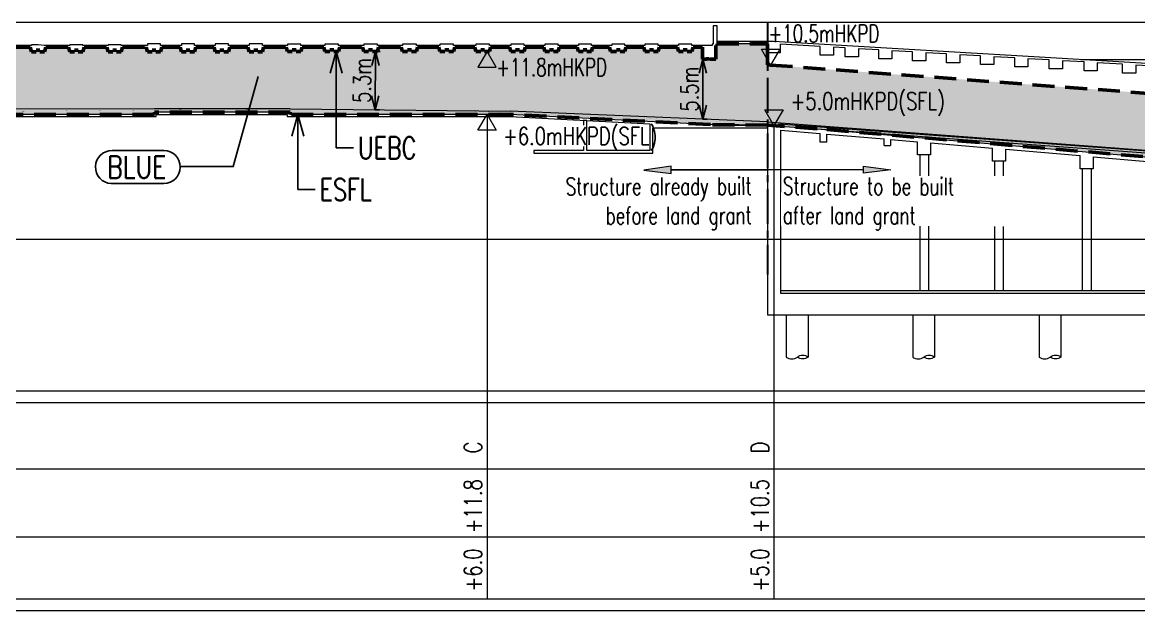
# Model space of a CAD drawing. Header units: millimetres. Extents: x 829698 to 839067, y 817400 to 823544.
# Drawn here: x 832821 to 833331, y 819401 to 819670 of the extents above; entities that cross this region are included whole.
import ezdxf
from ezdxf import colors
from ezdxf.entities.mleader import LeaderData, LeaderLine
from ezdxf.enums import TextEntityAlignment as Align
from ezdxf.math import Vec2, Vec3

# ---------------------------------------------------------------- set-up
doc = ezdxf.new("R2010")
doc.units = ezdxf.units.MM
doc.linetypes.add('CENTER', pattern=[50.8, 31.75, -6.35, 6.35, -6.35])
doc.linetypes.add('DASHED2', pattern=[0.375, 0.25, -0.125])
for name, color, linetype, lineweight in [('01-feature', 8, 'Continuous', 13), ('01-occup', 7, 'DASHED2', 50), ('01-section mark', 7, 'Continuous', 20), ('01-txt', 7, 'Continuous', 20), ('02-txt', 7, 'Continuous', 25)]:
    doc.layers.add(name, color=color, linetype=linetype, lineweight=lineweight)
doc.layers.add('01-hatch', color=7, linetype='Continuous', lineweight=0, true_color=0xa8def7)
doc.layers.add('viewport', color=2, linetype='Continuous', lineweight=20, plot=False)
doc.styles.add('ROMANS', font='romans.shx', dxfattribs={"width": 0.75})
doc.styles.add('romas0.7', font='romans.shx', dxfattribs={"width": 0.7})
doc.styles.get("Standard").update_dxf_attribs({"font": 'arial.ttf'})
doc.dimstyles.new('ISO-25', dxfattribs={"dimtxt": 2.5, "dimasz": 2.5, "dimexe": 1.25, "dimexo": 0.625, "dimtad": 1, "dimtxsty": 'Standard', "dimcen": 2.5, "dimadec": 0, "dimazin": 0, "dimtfac": 1, "dimtmove": 0, "dimatfit": 3, "dimfxl": 1, "dimarcsym": 0})

# ---------------------------------------------------------------- blocks, each defined once
blk = doc.blocks.new('_Open30')
at = {"color": 0, "linetype": 'ByBlock', "lineweight": -2}
for p, q in [((-1, 0.268), (0, 0)), ((0, 0), (-1, -0.268)), ((0, 0), (-1, 0))]:
    blk.add_line(p, q, dxfattribs=at)
blk = doc.blocks.new('*D59')
at = {"layer": '01-txt', "color": 0, "lineweight": -2, "ltscale": 4, "transparency": 16777216}
for p, q in [((832982.5, 819656.51), (832984.34, 819656.49)), ((832982.27, 819650.11), (832982.13, 819636.28)), ((832982.07, 819629.88), (832984.07, 819629.86))]:
    blk.add_line(p, q, dxfattribs=at)
at = {"layer": 'Defpoints', "color": 0, "ltscale": 4, "transparency": 16777216}
for p in [(832982.04, 819656.52, 1), (832981.77, 819629.88), (832982.07, 819629.88)]:
    blk.add_point(p, dxfattribs=at)
at = {"layer": '01-txt', "color": 0, "lineweight": -2, "ltscale": 4, "transparency": 16777216, "xscale": 6.4, "yscale": 6.4, "zscale": 6.4}
for p, rotation in [((832982.34, 819656.51), 89.42972564404175), ((832982.07, 819629.88), 269.4297256440418)]:
    blk.add_blockref('_Open30', p, dxfattribs=dict(at, rotation=rotation))
at = {"layer": '01-txt', "color": 0, "ltscale": 4, "transparency": 16777216, "insert": (832976.2, 819643.26), "char_height": 8, "attachment_point": 5, "rotation": 89.4297, "style": 'ROMANS'}
blk.add_mtext('5.3m', dxfattribs=at)
blk = doc.blocks.new('*D60')
at = {"layer": '01-txt', "color": 0, "lineweight": -2, "ltscale": 4, "transparency": 16777216}
for p, q in [((833132.01, 819653.02), (833133.82, 819653.01)), ((833131.82, 819646.62), (833131.81, 819631.98)), ((833131.81, 819625.58), (833133.81, 819625.58))]:
    blk.add_line(p, q, dxfattribs=at)
at = {"layer": 'Defpoints', "color": 0, "ltscale": 4, "transparency": 16777216}
for p in [(833131.71, 819653.02, 1), (833131.69, 819625.58), (833131.81, 819625.58)]:
    blk.add_point(p, dxfattribs=at)
at = {"layer": '01-txt', "color": 0, "lineweight": -2, "ltscale": 4, "transparency": 16777216, "xscale": 6.4, "yscale": 6.4, "zscale": 6.4}
for p, rotation in [((833131.82, 819653.02), 89.97260041495636), ((833131.81, 819625.58), 269.9726004149563)]:
    blk.add_blockref('_Open30', p, dxfattribs=dict(at, rotation=rotation))
at = {"layer": '01-txt', "color": 0, "ltscale": 4, "transparency": 16777216, "insert": (833125.81, 819639.3), "char_height": 8, "attachment_point": 5, "rotation": 89.9726, "style": 'ROMANS'}
blk.add_mtext('5.5m', dxfattribs=at)

msp = doc.modelspace()

# ---------------------------------------------------------------- hatches: boundary and pattern name
at = {"layer": '01-hatch'}
h = msp.add_hatch(color=256, dxfattribs=at)
h.dxf.hatch_style = 1
h.paths.add_polyline_path([(832520.819, 819659.416), (832520.819, 819656.016), (832547.861, 819656.016), (832547.861, 819659.416), (832552.08, 819659.348), (832553.119, 819657.181), (832556.95, 819657.119), (832556.95, 819657.869), (832560.104, 819657.819), (832560.104, 819657.069), (832563.935, 819657.007), (832564.974, 819659.141), (832582.127, 819658.865), (832583.165, 819656.698), (832586.996, 819656.636), (832586.996, 819657.387), (832590.151, 819657.336), (832590.151, 819656.586), (832593.982, 819656.524), (832595.02, 819658.657), (832610.056, 819658.416), (832610.056, 819658.016), (832610.773, 819658.005), (832610.837, 819657.516), (832610.507, 819657.516), (832610.507, 819656.266), (832627.633, 819656.266), (832627.633, 819658.416), (832637.157, 819658.416), (832637.849, 819656.266), (832640.403, 819656.266), (832640.403, 819657.016), (832642.506, 819657.016), (832642.506, 819656.266), (832645.06, 819656.266), (832645.753, 819658.416), (832658.189, 819658.416), (832658.881, 819656.266), (832661.435, 819656.266), (832661.435, 819657.016), (832663.539, 819657.016), (832663.539, 819656.266), (832666.093, 819656.266), (832666.785, 819658.416), (832674.53, 819658.416), (832675.106, 819656.266), (832677.231, 819656.266), (832677.231, 819657.016), (832678.106, 819657.016), (832678.981, 819657.016), (832678.981, 819656.266), (832681.106, 819656.266), (832681.683, 819658.416), (832691.197, 819658.416), (832691.773, 819656.266), (832693.898, 819656.266), (832693.898, 819657.016), (832695.648, 819657.016), (832695.648, 819656.266), (832697.773, 819656.266), (832698.35, 819658.416), (832707.864, 819658.416), (832708.44, 819656.266), (832710.565, 819656.266), (832710.565, 819657.016), (832712.315, 819657.016), (832712.315, 819656.266), (832714.44, 819656.266), (832715.016, 819658.416), (832724.532, 819658.416), (832725.108, 819656.266), (832727.233, 819656.266), (832727.233, 819657.016), (832728.106, 819657.016), (832728.983, 819657.016), (832728.983, 819656.266), (832731.108, 819656.266), (832731.684, 819658.416), (832741.198, 819658.416), (832741.775, 819656.266), (832743.9, 819656.266), (832743.9, 819657.016), (832745.65, 819657.016), (832745.65, 819656.266), (832747.775, 819656.266), (832748.351, 819658.416), (832757.865, 819658.416), (832758.441, 819656.266), (832760.566, 819656.266), (832760.566, 819657.016), (832762.316, 819657.016), (832762.316, 819656.266), (832764.441, 819656.266), (832765.017, 819658.416), (832774.531, 819658.416), (832775.107, 819656.266), (832777.232, 819656.266), (832777.232, 819657.016), (832778.106, 819657.016), (832778.982, 819657.016), (832778.982, 819656.266), (832781.107, 819656.266), (832781.683, 819658.416), (832791.198, 819658.416), (832791.774, 819656.266), (832793.899, 819656.266), (832793.899, 819657.016), (832795.649, 819657.016), (832795.649, 819656.266), (832797.774, 819656.266), (832798.35, 819658.416), (832807.864, 819658.416), (832808.441, 819656.266), (832810.566, 819656.266), (832810.566, 819657.016), (832812.316, 819657.016), (832812.316, 819656.266), (832814.441, 819656.266), (832815.017, 819658.416), (832824.53, 819658.416), (832825.106, 819656.266), (832827.231, 819656.266), (832827.231, 819657.016), (832828.106, 819657.016), (832828.981, 819657.016), (832828.981, 819656.266), (832831.106, 819656.266), (832831.683, 819658.416), (832842.03, 819658.416), (832842.606, 819656.266), (832844.731, 819656.266), (832844.731, 819657.016), (832846.481, 819657.016), (832846.481, 819656.266), (832848.606, 819656.266), (832849.183, 819658.416), (832859.53, 819658.416), (832860.106, 819656.266), (832862.231, 819656.266), (832862.231, 819657.016), (832863.981, 819657.016), (832863.981, 819656.266), (832866.106, 819656.266), (832866.683, 819658.416), (832877.53, 819658.416), (832878.106, 819656.266), (832880.231, 819656.266), (832880.231, 819657.016), (832880.606, 819657.016), (832881.981, 819657.016), (832881.981, 819656.266), (832884.106, 819656.266), (832884.683, 819658.416), (832893.03, 819658.416), (832893.606, 819656.266), (832895.731, 819656.266), (832895.731, 819657.016), (832897.481, 819657.016), (832897.481, 819656.266), (832899.606, 819656.266), (832900.183, 819658.416), (832908.53, 819658.416), (832909.106, 819656.266), (832911.231, 819656.266), (832911.231, 819657.016), (832912.981, 819657.016), (832912.981, 819656.266), (832915.106, 819656.266), (832915.683, 819658.416), (832924.03, 819658.416), (832924.606, 819656.266), (832926.731, 819656.266), (832926.731, 819657.016), (832928.106, 819657.016), (832928.481, 819657.016), (832928.481, 819656.266), (832930.606, 819656.266), (832931.183, 819658.416), (832941.531, 819658.416), (832942.051, 819656.516), (832944.223, 819656.516), (832944.223, 819657.266), (832946.012, 819657.266), (832946.012, 819656.516), (832948.183, 819656.516), (832948.704, 819658.416), (832958.649, 819658.416), (832959.178, 819656.516), (832961.384, 819656.516), (832961.384, 819657.266), (832963.201, 819657.266), (832963.201, 819656.516), (832965.407, 819656.516), (832965.936, 819658.416), (832976.384, 819658.416), (832976.924, 819656.516), (832979.119, 819656.516), (832979.119, 819657.266), (832980.606, 819657.266), (832980.937, 819657.266), (832980.937, 819656.516), (832983.143, 819656.516), (832983.703, 819658.416), (832994.007, 819658.416), (832994.552, 819656.516), (832996.828, 819656.516), (832996.828, 819657.266), (832998.702, 819657.266), (832998.702, 819656.516), (833000.978, 819656.516), (833001.524, 819658.416), (833011.161, 819658.416), (833011.694, 819656.516), (833013.919, 819656.516), (833013.919, 819657.266), (833015.752, 819657.266), (833015.752, 819656.516), (833017.977, 819656.516), (833018.51, 819658.416), (833027.615, 819658.416), (833028.139, 819656.516), (833030.325, 819656.516), (833030.325, 819657.266), (833032.125, 819657.266), (833032.125, 819656.516), (833034.311, 819656.516), (833034.835, 819658.416), (833043.549, 819658.416), (833044.066, 819656.516), (833046.223, 819656.516), (833046.223, 819657.266), (833047.999, 819657.266), (833047.999, 819656.516), (833050.156, 819656.516), (833050.673, 819658.416), (833059.114, 819658.416), (833059.626, 819656.516), (833061.763, 819656.516), (833061.763, 819657.266), (833063.524, 819657.266), (833063.524, 819656.516), (833065.661, 819656.516), (833066.173, 819658.416), (833074.449, 819658.416), (833074.958, 819656.516), (833077.085, 819656.516), (833077.085, 819657.266), (833078.837, 819657.266), (833078.837, 819656.516), (833080.964, 819656.516), (833081.473, 819658.416), (833089.148, 819658.416), (833089.659, 819656.516), (833090.193, 819656.516), (833092.319, 819656.516), (833092.319, 819657.266), (833094.069, 819657.266), (833094.069, 819656.516), (833096.195, 819656.516), (833096.704, 819658.416), (833104.856, 819658.416), (833105.367, 819656.516), (833107.5, 819656.516), (833107.5, 819657.266), (833109.257, 819657.266), (833109.257, 819656.516), (833111.39, 819656.516), (833111.901, 819658.416), (833120.239, 819658.416), (833120.754, 819656.516), (833122.904, 819656.516), (833122.904, 819657.266), (833124.674, 819657.266), (833124.674, 819656.516), (833126.824, 819656.516), (833127.339, 819658.416), (833131.711, 819658.416), (833131.711, 819653.016), (833133.472, 819653.016), (833133.472, 819653.091), (833133.832, 819653.076), (833134.192, 819653.061), (833134.552, 819653.046), (833134.912, 819653.031), (833135.272, 819653.016), (833137.829, 819653.016), (833137.829, 819659.266), (833138.311, 819659.266), (833138.311, 819660.016), (833161.282, 819660.016), (833161.282, 819650.362), (833162.793, 819650.299), (833438.362, 819629.595), (833476.348, 819626.944), (833537.742, 819622.38), (833595.971, 819620.139), (833636.505, 819617.962), (833759.498, 819617.266), (833831.201, 819617.017), (833904.729, 819618.605), (833967.874, 819620.992), (834012.544, 819623.148), (834123.512, 819627.266), (834215.863, 819627.266), (834215.863, 819599.766), (834123.994, 819599.766), (834123.994, 819596.966), (834067.494, 819596.966), (834067.494, 819595.666), (834013.508, 819595.666), (834013.508, 819593.516), (833968.992, 819593.516), (833968.992, 819591.116), (833905.501, 819591.116), (833905.501, 819589.516), (833831.437, 819589.516), (833831.437, 819588.766), (833759.379, 819588.766), (833759.379, 819589.766), (833635.733, 819589.766), (833635.733, 819590.466), (833594.774, 819590.466), (833594.774, 819592.666), (833536.301, 819592.666), (833536.301, 819594.916), (833474.421, 819594.916), (833474.421, 819599.516), (833437.481, 819599.517), (833184.071, 819621.169), (833161.282, 819622.839), (833135.272, 819623.058), (833043.84, 819627.766), (832943.373, 819627.766), (832943.373, 819628.766), (832881.274, 819628.766), (832881.274, 819627.766), (832500.843, 819627.766), (832155.502, 819627.766), (832155.502, 819641.958), (832158.299, 819643.573), (832152.704, 819643.573), (832155.502, 819645.188), (832155.502, 819658.881), (832163.933, 819658.881), (832164.509, 819656.73), (832166.634, 819656.73), (832166.634, 819657.48), (832168.384, 819657.48), (832168.384, 819656.73), (832170.509, 819656.73), (832171.086, 819658.881), (832180.6, 819658.881), (832181.176, 819656.73), (832183.301, 819656.73), (832183.301, 819657.48), (832185.051, 819657.48), (832185.051, 819656.73), (832187.176, 819656.73), (832187.752, 819658.881), (832197.267, 819658.881), (832197.843, 819656.73), (832199.968, 819656.73), (832199.968, 819657.48), (832201.718, 819657.48), (832201.718, 819656.73), (832203.843, 819656.73), (832204.419, 819658.881), (832213.933, 819658.881), (832214.509, 819656.73), (832216.634, 819656.73), (832216.634, 819657.48), (832218.384, 819657.48), (832218.384, 819656.73), (832220.509, 819656.73), (832221.086, 819658.881), (832230.6, 819658.881), (832231.176, 819656.73), (832233.301, 819656.73), (832233.301, 819657.48), (832235.051, 819657.48), (832235.051, 819656.73), (832237.176, 819656.73), (832237.752, 819658.881), (832247.267, 819658.881), (832247.843, 819656.73), (832249.968, 819656.73), (832249.968, 819657.48), (832250.843, 819657.48), (832251.718, 819657.48), (832251.718, 819656.73), (832253.843, 819656.73), (832254.419, 819658.881), (832263.933, 819658.881), (832264.509, 819656.73), (832266.634, 819656.73), (832266.634, 819657.48), (832268.384, 819657.48), (832268.384, 819656.73), (832270.509, 819656.73), (832271.086, 819658.881), (832280.6, 819658.881), (832281.176, 819656.73), (832283.301, 819656.73), (832283.301, 819657.48), (832285.051, 819657.48), (832285.051, 819656.73), (832287.176, 819656.73), (832287.752, 819658.881), (832297.267, 819658.881), (832297.843, 819656.73), (832298.343, 819656.73), (832299.968, 819656.73), (832299.968, 819657.48), (832301.718, 819657.48), (832301.718, 819656.73), (832303.843, 819656.73), (832304.419, 819658.881), (832313.933, 819658.881), (832314.509, 819656.73), (832316.634, 819656.73), (832316.634, 819657.48), (832318.384, 819657.48), (832318.384, 819656.73), (832320.509, 819656.73), (832321.086, 819658.881), (832330.6, 819658.881), (832331.176, 819656.73), (832333.301, 819656.73), (832333.301, 819657.48), (832335.051, 819657.48), (832335.051, 819656.73), (832337.176, 819656.73), (832337.752, 819658.881), (832347.267, 819658.881), (832347.843, 819656.73), (832349.968, 819656.73), (832349.968, 819657.48), (832350.843, 819657.48), (832351.718, 819657.48), (832351.718, 819656.73), (832353.343, 819656.73), (832353.843, 819656.73), (832354.419, 819658.881), (832363.933, 819658.881), (832364.509, 819656.73), (832366.634, 819656.73), (832366.634, 819657.48), (832368.384, 819657.48), (832368.384, 819656.73), (832370.509, 819656.73), (832371.086, 819658.881), (832380.6, 819658.881), (832381.176, 819656.73), (832383.301, 819656.73), (832383.301, 819657.48), (832385.051, 819657.48), (832385.051, 819656.73), (832387.176, 819656.73), (832387.752, 819658.881), (832397.267, 819658.881), (832397.843, 819656.73), (832399.968, 819656.73), (832399.968, 819657.48), (832400.843, 819657.48), (832401.718, 819657.48), (832401.718, 819656.73), (832403.843, 819656.73), (832404.419, 819658.881), (832408.343, 819658.881), (832413.933, 819658.881), (832414.509, 819656.73), (832416.634, 819656.73), (832416.634, 819657.48), (832418.384, 819657.48), (832418.384, 819656.73), (832420.509, 819656.73), (832421.086, 819658.881), (832430.6, 819658.881), (832431.176, 819656.73), (832433.301, 819656.73), (832433.301, 819657.48), (832435.051, 819657.48), (832435.051, 819656.73), (832437.176, 819656.73), (832437.752, 819658.881), (832442.455, 819658.881), (832443.343, 819655.569), (832449.968, 819655.569), (832449.968, 819656.318), (832450.436, 819656.318), (832451.718, 819656.318), (832451.718, 819655.569), (832458.343, 819655.569), (832459.231, 819658.881), (832463.343, 819658.881), (832463.933, 819658.881), (832464.509, 819656.73), (832466.634, 819656.73), (832466.634, 819657.48), (832468.384, 819657.48), (832468.384, 819656.73), (832470.509, 819656.73), (832471.086, 819658.881), (832480.6, 819658.881), (832481.176, 819656.73), (832483.301, 819656.73), (832483.301, 819657.48), (832485.051, 819657.48), (832485.051, 819656.73), (832487.176, 819656.73), (832487.761, 819658.912), (832497.22, 819659.056), (832497.843, 819656.73), (832499.968, 819656.73), (832499.968, 819657.48), (832500.843, 819657.48), (832501.718, 819657.48), (832501.718, 819656.73), (832503.843, 819656.73), (832504.496, 819659.167)])
at = {"layer": '01-section mark'}
h = msp.add_hatch(color=256, dxfattribs=at)
h.dxf.hatch_style = 2
h.paths.add_polyline_path([(833104.931, 819602.289), (833117.373, 819600.749), (833117.346, 819604.039)])
h = msp.add_hatch(color=256, dxfattribs=at)
h.dxf.hatch_style = 2
h.paths.add_polyline_path([(833217.634, 819602.461), (833205.196, 819600.884), (833205.214, 819604.174)])

# ---------------------------------------------------------------- linework, layer by layer
at = {"linetype": 'CENTER', "lineweight": 30, "ltscale": 0.5}
msp.add_line((833161.282, 819669.794), (833161.282, 819554.56), dxfattribs=at)
at = {"layer": '01-feature'}
for p, q in [((833164.103, 819661.016, 1), (833138.311, 819661.016, 1)), ((833161.282, 819660.016, 1), (833138.311, 819660.016, 1)), ((833161.282, 819656.016, 1), (833161.282, 819660.016, 1)), ((833521.481, 819640.016, 1), (833164.103, 819661.016, 1)), ((833167.282, 819656.016, 1), (833167.282, 819659.827, 1)), ((833161.282, 819656.016, 1), (833167.282, 819656.016, 1)), ((833304.502, 819652.766, 1), (833576.049, 819652.766, 1)), ((832881.274, 819630.266), (832155.502, 819629.266)), ((832943.373, 819630.266), (832881.274, 819630.266)), ((832943.373, 819630.266), (833043.84, 819629.266)), ((833161.282, 819624.339), (833043.84, 819629.266)), ((833141.57, 819621.679), (833161.282, 819621.679, 1)), ((833161.282, 819624.339), (833474.421, 819601.016)), ((833167.282, 819620.596, 1), (833185.481, 819619.041, 1)), ((833184.071, 819621.169, 1), (833437.481, 819599.517, 1)), ((833185.481, 819615.048, 1), (833185.481, 819619.041, 1)), ((833188.481, 819618.785, 1), (833214.611, 819616.552, 1)), ((833188.481, 819615.048, 1), (833188.481, 819618.785, 1)), ((833214.611, 819613.559, 1), (833214.611, 819616.552, 1)), ((833188.481, 819615.048, 1), (833185.481, 819615.048, 1)), ((833214.611, 819613.559, 1), (833217.611, 819613.559, 1)), ((833217.611, 819616.296, 1), (833217.611, 819613.559, 1)), ((833217.611, 819616.296, 1), (833229.881, 819615.247, 1)), ((833229.881, 819609.255, 1), (833229.881, 819615.247, 1)), ((833235.881, 819614.735, 1), (833235.881, 819609.255, 1)), ((833235.881, 819614.735, 1), (833264.091, 819612.324, 1)), ((833264.091, 819606.332, 1), (833264.091, 819612.324, 1)), ((833270.091, 819611.812, 1), (833270.091, 819606.332, 1)), ((833270.091, 819611.812, 1), (833304.166, 819608.9, 1)), ((833235.881, 819609.255, 1), (833229.881, 819609.255, 1)), ((833230.881, 819609.255, 1), (833230.881, 819547.366, 1)), ((833234.881, 819609.255, 1), (833234.881, 819547.366, 1)), ((833270.091, 819606.332, 1), (833264.091, 819606.332, 1)), ((833265.091, 819606.332, 1), (833265.091, 819547.366, 1)), ((833269.091, 819606.332, 1), (833269.091, 819547.366, 1)), ((833304.166, 819602.908, 1), (833304.166, 819608.9, 1)), ((833310.162, 819608.388, 1), (833310.166, 819602.908, 1)), ((833310.162, 819608.388, 1), (833340.056, 819605.834, 1)), ((833310.166, 819602.908, 1), (833304.166, 819602.908, 1)), ((833305.166, 819602.908, 1), (833305.166, 819547.366, 1)), ((833309.166, 819602.908, 1), (833309.166, 819547.366, 1)), ((833167.282, 819547.366, 1), (833641.927, 819547.366, 1)), ((833167.282, 819546.141, 1), (833641.927, 819546.141, 1)), ((833169.927, 819535.772, 1), (833169.927, 819516.927, 1)), ((833179.927, 819536.141, 1), (833179.927, 819516.927, 1)), ((833227.677, 819535.772, 1), (833227.677, 819516.927, 1)), ((833237.677, 819536.141, 1), (833237.677, 819516.927, 1)), ((833285.427, 819535.772, 1), (833285.427, 819516.927, 1)), ((833295.427, 819536.141, 1), (833295.427, 819516.927, 1))]:
    msp.add_line(p, q, dxfattribs=at)
at = {"layer": '01-feature', "elevation": 1}
for points in [[(832815.017, 819658.416), (832824.53, 819658.416), (832825.106, 819656.266), (832827.231, 819656.266), (832827.231, 819657.016), (832828.106, 819657.016), (832828.981, 819657.016), (832828.981, 819656.266), (832831.106, 819656.266), (832831.683, 819658.416), (832842.03, 819658.416), (832842.606, 819656.266), (832844.731, 819656.266), (832844.731, 819657.016), (832846.481, 819657.016), (832846.481, 819656.266), (832848.606, 819656.266), (832849.183, 819658.416), (832859.53, 819658.416), (832860.106, 819656.266), (832862.231, 819656.266), (832862.231, 819657.016), (832863.981, 819657.016), (832863.981, 819656.266), (832866.106, 819656.266), (832866.683, 819658.416), (832877.53, 819658.416), (832878.106, 819656.266), (832880.231, 819656.266), (832880.231, 819657.016), (832880.606, 819657.016), (832881.981, 819657.016), (832881.981, 819656.266), (832884.106, 819656.266), (832884.683, 819658.416), (832893.03, 819658.416), (832893.606, 819656.266), (832895.731, 819656.266), (832895.731, 819657.016), (832897.481, 819657.016), (832897.481, 819656.266), (832899.606, 819656.266), (832900.183, 819658.416), (832908.53, 819658.416), (832909.106, 819656.266), (832911.231, 819656.266), (832911.231, 819657.016), (832912.981, 819657.016), (832912.981, 819656.266), (832915.106, 819656.266), (832915.683, 819658.416), (832924.03, 819658.416), (832924.606, 819656.266), (832926.731, 819656.266), (832926.731, 819657.016), (832928.106, 819657.016), (832928.481, 819657.016), (832928.481, 819656.266), (832930.606, 819656.266), (832931.183, 819658.416), (832941.531, 819658.416), (832942.051, 819656.516), (832944.223, 819656.516), (832944.223, 819657.266), (832946.012, 819657.266), (832946.012, 819656.516), (832948.183, 819656.516), (832948.704, 819658.416), (832958.649, 819658.416), (832959.178, 819656.516), (832961.384, 819656.516), (832961.384, 819657.266), (832963.201, 819657.266), (832963.201, 819656.516), (832965.407, 819656.516), (832965.936, 819658.416), (832976.384, 819658.416), (832976.924, 819656.516), (832979.119, 819656.516), (832979.119, 819657.266), (832980.606, 819657.266), (832980.937, 819657.266), (832980.937, 819656.516), (832983.143, 819656.516), (832983.703, 819658.416), (832994.007, 819658.416), (832994.552, 819656.516), (832996.828, 819656.516), (832996.828, 819657.266), (832998.702, 819657.266), (832998.702, 819656.516), (833000.978, 819656.516), (833001.524, 819658.416), (833011.161, 819658.416), (833011.694, 819656.516), (833013.919, 819656.516), (833013.919, 819657.266), (833015.752, 819657.266), (833015.752, 819656.516), (833017.977, 819656.516), (833018.51, 819658.416), (833027.615, 819658.416), (833028.139, 819656.516), (833030.325, 819656.516), (833030.325, 819657.266), (833032.125, 819657.266), (833032.125, 819656.516), (833034.311, 819656.516), (833034.835, 819658.416), (833043.549, 819658.416), (833044.066, 819656.516), (833046.223, 819656.516), (833046.223, 819657.266), (833047.999, 819657.266), (833047.999, 819656.516), (833050.156, 819656.516), (833050.673, 819658.416), (833059.114, 819658.416), (833059.626, 819656.516), (833061.763, 819656.516), (833061.763, 819657.266), (833063.524, 819657.266), (833063.524, 819656.516), (833065.661, 819656.516), (833066.173, 819658.416), (833074.449, 819658.416), (833074.958, 819656.516), (833077.085, 819656.516), (833077.085, 819657.266), (833078.837, 819657.266), (833078.837, 819656.516), (833080.964, 819656.516), (833081.473, 819658.416), (833089.148, 819658.416), (833089.659, 819656.516), (833090.193, 819656.516), (833092.319, 819656.516), (833092.319, 819657.266), (833094.069, 819657.266), (833094.069, 819656.516), (833096.195, 819656.516), (833096.704, 819658.416), (833104.856, 819658.416), (833105.367, 819656.516), (833107.5, 819656.516), (833107.5, 819657.266), (833109.257, 819657.266), (833109.257, 819656.516), (833111.39, 819656.516), (833111.901, 819658.416), (833120.239, 819658.416), (833120.754, 819656.516), (833122.904, 819656.516), (833122.904, 819657.266), (833124.674, 819657.266), (833124.674, 819656.516), (833126.824, 819656.516), (833127.339, 819658.416), (833131.711, 819658.416), (833131.711, 819653.016), (833133.472, 819653.016), (833133.472, 819653.091), (833133.832, 819653.076), (833134.192, 819653.061), (833134.552, 819653.046), (833134.912, 819653.031), (833135.272, 819653.016), (833135.272, 819653.016), (833137.829, 819653.016), (833137.829, 819659.266), (833138.311, 819659.266), (833138.311, 819668.266), (833136.512, 819668.266), (833136.512, 819659.766), (833136.108, 819659.766), (833136.108, 819659.266), (833131.711, 819659.266), (833126.824, 819659.266), (833126.824, 819659.766), (833120.754, 819659.766), (833120.754, 819659.266), (833111.39, 819659.266), (833111.39, 819659.766), (833105.367, 819659.766), (833105.367, 819659.266), (833096.195, 819659.266), (833096.195, 819659.766), (833090.193, 819659.766), (833090.193, 819659.266), (833080.964, 819659.266), (833080.964, 819659.766), (833074.958, 819659.766), (833074.958, 819659.266), (833065.661, 819659.266), (833065.661, 819659.766), (833059.626, 819659.766), (833059.626, 819659.266), (833050.156, 819659.266), (833050.156, 819659.766), (833044.066, 819659.766), (833044.066, 819659.266), (833034.311, 819659.266), (833034.311, 819659.766), (833028.139, 819659.766), (833028.139, 819659.266), (833017.977, 819659.266), (833017.977, 819659.766), (833011.694, 819659.766), (833011.694, 819659.266), (833000.978, 819659.266), (833000.978, 819659.766), (832994.552, 819659.766), (832994.552, 819659.266), (832983.143, 819659.266), (832983.143, 819659.766), (832980.606, 819659.766), (832976.924, 819659.766), (832976.924, 819659.266), (832965.407, 819659.266), (832965.407, 819659.766), (832959.178, 819659.766), (832959.178, 819659.266), (832948.183, 819659.266), (832948.183, 819659.766), (832942.051, 819659.766), (832942.051, 819659.266), (832930.606, 819659.266), (832930.606, 819660.016), (832928.106, 819660.016), (832924.606, 819660.016), (832924.606, 819659.266), (832915.106, 819659.266), (832915.106, 819660.016), (832909.106, 819660.016), (832909.106, 819659.266), (832899.606, 819659.266), (832899.606, 819660.016), (832893.606, 819660.016), (832893.606, 819659.266), (832884.106, 819659.266), (832884.106, 819660.016), (832880.606, 819660.016), (832878.106, 819660.016), (832878.106, 819659.266), (832866.106, 819659.266), (832866.106, 819659.516), (832860.106, 819659.516), (832860.106, 819659.266), (832848.606, 819659.266), (832848.606, 819659.516), (832842.606, 819659.516), (832842.606, 819659.266), (832831.106, 819659.266), (832828.106, 819659.516), (832825.106, 819659.516), (832825.106, 819659.266), (832814.441, 819659.266)], [(833185.481, 819658.758), (833167.282, 819659.827)], [(833191.481, 819658.405), (833191.481, 819654.76), (833185.481, 819654.76), (833185.481, 819658.758)], [(833341.573, 819649.586), (833329.565, 819650.291), (833329.565, 819646.646), (833323.565, 819646.646), (833323.565, 819650.644), (833311.995, 819651.324), (833311.995, 819647.678), (833305.995, 819647.678), (833305.995, 819651.676), (833296.089, 819652.258), (833296.089, 819648.613), (833290.089, 819648.613), (833290.089, 819652.611), (833280.297, 819653.186), (833280.297, 819649.541), (833274.297, 819649.541), (833274.297, 819653.539), (833264.691, 819654.103), (833264.691, 819650.458), (833258.691, 819650.458), (833258.691, 819654.456), (833249.18, 819655.015), (833249.18, 819651.369), (833243.18, 819651.369), (833243.18, 819655.367), (833233.674, 819655.926), (833233.674, 819652.28), (833227.674, 819652.28), (833227.674, 819656.279), (833218.218, 819656.834), (833218.218, 819653.189), (833212.218, 819653.189), (833212.218, 819657.187), (833202.887, 819657.735), (833202.887, 819654.089), (833196.887, 819654.089), (833196.887, 819658.088), (833191.481, 819658.405)], [(833141.57, 819622.733), (833161.282, 819622.839)], [(833167.285, 819622.4), (833161.282, 819622.839), (833161.282, 819536.141)], [(833166.382, 819623.468), (833183.465, 819622.216), (833436.447, 819603.666), (833519.642, 819598.916), (833550.384, 819597.716), (833599.168, 819595.516), (833667.162, 819593.466), (833724.402, 819592.766), (833788.43, 819592.766), (833838.564, 819593.066), (833886.367, 819593.916), (833934.59, 819595.316), (833985.465, 819597.316), (833994.835, 819597.466), (834025.01, 819598.916), (834058.391, 819599.966), (834106.312, 819600.566), (834136.364, 819600.766)], [(833167.285, 819622.4), (833436.382, 819602.668), (833519.594, 819597.917), (833550.342, 819596.717), (833599.13, 819594.517), (833667.141, 819592.466), (833724.396, 819591.766), (833788.433, 819591.766), (833838.576, 819592.066), (833886.391, 819592.916), (833934.624, 819594.316), (833985.493, 819596.316), (833994.867, 819596.466), (834025.05, 819597.917), (834058.413, 819598.966), (834106.321, 819599.566), (834123.994, 819599.766)], [(833167.282, 819620.596), (833167.282, 819546.141)], [(833161.282, 819536.141), (833622.927, 819536.141), (833631.927, 819527.141), (833982.011, 819527.141), (834005.011, 819550.141), (834562.638, 819550.141)]]:
    msp.add_lwpolyline(points, dxfattribs=at)
at = {"layer": '01-feature', "const_width": 0.005, "elevation": 1}
msp.add_lwpolyline([(832155.502, 819628.265), (832180.606, 819628.416), (832230.606, 819628.766), (832280.606, 819629.016), (832330.606, 819629.266), (832380.606, 819629.316), (832430.606, 819629.016), (832480.606, 819628.766), (832530.606, 819628.391), (832580.606, 819628.016), (832630.606, 819627.766), (832680.606, 819628.016), (832730.606, 819628.766), (832780.606, 819629.016), (832830.606, 819629.266), (832880.606, 819629.766), (832930.606, 819630.016), (832980.606, 819630.016), (833030.606, 819629.016), (833080.606, 819627.516), (833130.606, 819624.766), (833166.382, 819623.468)], dxfattribs=at)
at = {"layer": '01-feature'}
for points in [[(832778.106, 819626.766), (832828.106, 819626.766), (832880.606, 819626.766), (832882.049, 819626.766), (832882.049, 819627.766), (832882.712, 819627.766), (832928.106, 819627.766), (832941.954, 819627.766), (832941.954, 819626.766), (832980.606, 819626.766), (833043.84, 819626.766), (833107.563, 819623.484), (833107.563, 819611.266), (833078.771, 819611.266), (833078.771, 819623.967), (833078.771, 819624.967), (833077.332, 819625.041), (833077.332, 819611.266), (833054.593, 819611.266), (833054.593, 819610.016), (833077.332, 819610.016), (833109.002, 819610.016), (833109.002, 819611.266), (833109.002, 819621.679), (833127.174, 819621.679), (833161.282, 819621.679), (833161.282, 819622.839), (833135.272, 819623.058), (833134.912, 819623.073), (833134.552, 819623.088), (833134.192, 819623.103), (833133.832, 819623.118), (833133.472, 819623.133), (833133.472, 819623.15), (833043.84, 819627.766), (832980.606, 819627.766), (832943.373, 819627.766), (832943.373, 819628.766), (832928.106, 819628.766), (832881.274, 819628.766), (832881.274, 819627.766), (832880.606, 819627.766), (832880.606, 819627.766), (832828.106, 819627.766), (832778.106, 819627.766)], [(832840.947, 819630.215), (832841.028, 819630.21)]]:
    msp.add_lwpolyline(points, dxfattribs=at)
at = {"layer": '01-feature', "elevation": 1}
for points in [[(833169.927, 819516.927, 0.3281706), (833175.006, 819516.927, -0.3389718), (833179.927, 819516.927, -0.3389718), (833175.006, 819516.927, -0.5058307)], [(833227.677, 819516.927, 0.3281706), (833232.756, 819516.927, -0.3389718), (833237.677, 819516.927, -0.3389718), (833232.756, 819516.927, -0.5058307)], [(833285.427, 819516.927, 0.3281706), (833290.506, 819516.927, -0.3389718), (833295.427, 819516.927, -0.3389718), (833290.506, 819516.927, -0.5058307)]]:
    msp.add_lwpolyline(points, format="xyb", dxfattribs=at)
at = {"layer": '01-occup', "ltscale": 40}
msp.add_lwpolyline([(832815.017, 819658.416), (832824.53, 819658.416), (832825.106, 819656.266), (832827.231, 819656.266), (832827.231, 819657.016), (832828.106, 819657.016), (832828.981, 819657.016), (832828.981, 819656.266), (832831.106, 819656.266), (832831.683, 819658.416), (832842.03, 819658.416), (832842.606, 819656.266), (832844.731, 819656.266), (832844.731, 819657.016), (832846.481, 819657.016), (832846.481, 819656.266), (832848.606, 819656.266), (832849.183, 819658.416), (832859.53, 819658.416), (832860.106, 819656.266), (832862.231, 819656.266), (832862.231, 819657.016), (832863.981, 819657.016), (832863.981, 819656.266), (832866.106, 819656.266), (832866.683, 819658.416), (832877.53, 819658.416), (832878.106, 819656.266), (832880.231, 819656.266), (832880.231, 819657.016), (832880.606, 819657.016), (832881.981, 819657.016), (832881.981, 819656.266), (832884.106, 819656.266), (832884.683, 819658.416), (832893.03, 819658.416), (832893.606, 819656.266), (832895.731, 819656.266), (832895.731, 819657.016), (832897.481, 819657.016), (832897.481, 819656.266), (832899.606, 819656.266), (832900.183, 819658.416), (832908.53, 819658.416), (832909.106, 819656.266), (832911.231, 819656.266), (832911.231, 819657.016), (832912.981, 819657.016), (832912.981, 819656.266), (832915.106, 819656.266), (832915.683, 819658.416), (832924.03, 819658.416), (832924.606, 819656.266), (832926.731, 819656.266), (832926.731, 819657.016), (832928.106, 819657.016), (832928.481, 819657.016), (832928.481, 819656.266), (832930.606, 819656.266), (832931.183, 819658.416), (832941.531, 819658.416), (832942.051, 819656.516), (832944.223, 819656.516), (832944.223, 819657.266), (832946.012, 819657.266), (832946.012, 819656.516), (832948.183, 819656.516), (832948.704, 819658.416), (832958.649, 819658.416), (832959.178, 819656.516), (832961.384, 819656.516), (832961.384, 819657.266), (832963.201, 819657.266), (832963.201, 819656.516), (832965.407, 819656.516), (832965.936, 819658.416), (832976.384, 819658.416), (832976.924, 819656.516), (832979.119, 819656.516), (832979.119, 819657.266), (832980.606, 819657.266), (832980.937, 819657.266), (832980.937, 819656.516), (832983.143, 819656.516), (832983.703, 819658.416), (832994.007, 819658.416), (832994.552, 819656.516), (832996.828, 819656.516), (832996.828, 819657.266), (832998.702, 819657.266), (832998.702, 819656.516), (833000.978, 819656.516), (833001.524, 819658.416), (833011.161, 819658.416), (833011.694, 819656.516), (833013.919, 819656.516), (833013.919, 819657.266), (833015.752, 819657.266), (833015.752, 819656.516), (833017.977, 819656.516), (833018.51, 819658.416), (833027.615, 819658.416), (833028.139, 819656.516), (833030.325, 819656.516), (833030.325, 819657.266), (833032.125, 819657.266), (833032.125, 819656.516), (833034.311, 819656.516), (833034.835, 819658.416), (833043.549, 819658.416), (833044.066, 819656.516), (833046.223, 819656.516), (833046.223, 819657.266), (833047.999, 819657.266), (833047.999, 819656.516), (833050.156, 819656.516), (833050.673, 819658.416), (833059.114, 819658.416), (833059.626, 819656.516), (833061.763, 819656.516), (833061.763, 819657.266), (833063.524, 819657.266), (833063.524, 819656.516), (833065.661, 819656.516), (833066.173, 819658.416), (833074.449, 819658.416), (833074.958, 819656.516), (833077.085, 819656.516), (833077.085, 819657.266), (833078.837, 819657.266), (833078.837, 819656.516), (833080.964, 819656.516), (833081.473, 819658.416), (833089.148, 819658.416), (833089.659, 819656.516), (833090.193, 819656.516), (833092.319, 819656.516), (833092.319, 819657.266), (833094.069, 819657.266), (833094.069, 819656.516), (833096.195, 819656.516), (833096.704, 819658.416), (833104.856, 819658.416), (833105.367, 819656.516), (833107.5, 819656.516), (833107.5, 819657.266), (833109.257, 819657.266), (833109.257, 819656.516), (833111.39, 819656.516), (833111.901, 819658.416), (833120.239, 819658.416), (833120.754, 819656.516), (833122.904, 819656.516), (833122.904, 819657.266), (833124.674, 819657.266), (833124.674, 819656.516), (833126.824, 819656.516), (833127.339, 819658.416), (833131.711, 819658.416), (833131.711, 819653.016), (833133.472, 819653.016), (833133.472, 819653.091), (833133.832, 819653.076), (833134.192, 819653.061), (833134.552, 819653.046), (833134.912, 819653.031), (833135.272, 819653.016), (833135.272, 819653.016), (833137.829, 819653.016), (833137.829, 819659.266), (833138.311, 819659.266), (833138.311, 819660.016), (833161.282, 819660.016), (833161.282, 819650.362), (833162.793, 819650.299), (833438.362, 819629.595)], dxfattribs=at)
at = {"layer": '01-section mark'}
for points in [[(833104.931, 819602.289), (833117.373, 819600.749), (833117.346, 819604.039)], [(833217.634, 819602.461), (833205.196, 819600.884), (833205.214, 819604.174)]]:
    msp.add_lwpolyline(points, close=True, dxfattribs=at)
at = {"layer": '01-txt', "ltscale": 4}
for p, q in [((832071.995, 819496.21), (834393.196, 819496.21)), ((832071.995, 819465.919), (834393.196, 819465.919)), ((832071.995, 819434.81), (834393.196, 819434.81)), ((832071.995, 819406.522), (834393.196, 819406.522))]:
    msp.add_line(p, q, dxfattribs=at)
at = {"layer": '01-txt', "lineweight": 25}
msp.add_lwpolyline([(832928.728, 819644.998), (832917.266, 819603.914), (832893.098, 819603.914)], dxfattribs=at)
at = {"layer": '01-txt', "ltscale": 4}
msp.add_lwpolyline([(833033.239, 819627.766), (833033.239, 819406.522)], dxfattribs=at)
at = {"layer": '01-txt', "ltscale": 4, "elevation": 1}
msp.add_lwpolyline([(833164.284, 819622.62), (833164.284, 819406.522)], dxfattribs=at)
at = {"layer": '01-txt', "lineweight": 25}
msp.add_lwpolyline([(832861.523, 819596.141, -0.9734554), (832861.93, 819611.291), (832885.521, 819611.291, -1), (832885.521, 819596.13), (832861.93, 819596.13, -0.0134508), (832861.523, 819596.141, -0.0134508)], format="xyb", dxfattribs=at)
at = {"layer": '01-txt', "linetype": 'ByBlock', "lineweight": -2, "ltscale": 4}
for points in [[(833117.36, 819602.394), (833161.282, 819602.461)], [(833205.205, 819602.529), (833161.282, 819602.461)]]:
    msp.add_lwpolyline(points, dxfattribs=at)
at = {"layer": '02-txt', "lineweight": 20}
for points in [[(833162.793, 819650.299), (833158.636, 819657.499), (833166.95, 819657.499)], [(833033.239, 819627.766), (833037.395, 819620.566), (833029.082, 819620.566)]]:
    msp.add_lwpolyline(points, close=True, dxfattribs=at)
at = {"layer": '02-txt', "lineweight": 20, "elevation": 1}
for points in [[(833033.218, 819656.516), (833029.061, 819649.316), (833037.375, 819649.316)], [(833164.284, 819622.62), (833160.127, 819629.82), (833168.44, 819629.82)]]:
    msp.add_lwpolyline(points, close=True, dxfattribs=at)
at = {"layer": 'viewport', "ltscale": 4}
msp.add_lwpolyline([(832008.696, 819501.432), (834563.153, 819501.432), (834563.153, 819401.079), (832008.696, 819401.079)], close=True, dxfattribs=at)

# ---------------------------------------------------------------- texts
at = {"layer": '01-txt', "lineweight": 20, "style": 'ROMANS', "width": 0.7}
for s, p in [('+10.5mHKPD', (833161.834, 819664.676)), ('+11.8mHKPD', (833037.442, 819649.28, 1))]:
    msp.add_text(s, height=8, dxfattribs=at).set_placement(p, align=Align.MIDDLE_LEFT)
at = {"layer": '01-txt', "lineweight": 25, "style": 'ROMANS', "width": 0.8}
msp.add_text('BLUE', height=10, dxfattribs=at).set_placement((832859.667, 819598.641))
at = {"layer": '01-txt', "style": 'ROMANS', "width": 0.75}
for s, p in [('C', (833030.855, 819475.604)), ('D', (833161.9, 819475.604, 1)), ('+11.8', (833030.855, 819448.79)), ('+10.5', (833161.9, 819448.79, 1)), ('+6.0', (833030.855, 819419.677)), ('+5.0', (833161.9, 819419.677, 1))]:
    msp.add_text(s, height=8, rotation=90, dxfattribs=at).set_placement(p, align=Align.CENTER)
at = {"layer": '01-txt', "lineweight": 20, "insert": (833171.971, 819637.814), "char_height": 8, "attachment_point": 1, "style": 'ROMANS', "bg_fill": 1, "box_fill_scale": 1.1, "bg_fill_color": 256, "bg_fill_true_color": 11067127, "bg_fill_transparency": 0}
msp.add_mtext_dynamic_manual_height_columns('+5.0mHKPD(SFL)', width=36.26378, gutter_width=12.5, heights=[0], dxfattribs=at)

# ---------------------------------------------------------------- dimensions: what is measured, and where the dimension line sits
at = {"layer": '01-txt', "ltscale": 4}
for base, p1, p2, angle, text, picture, middle in [((832982.071, 819629.881), (832982.04, 819656.516, 1), (832981.775, 819629.884), 269.42973, '5.3m', '*D59', (832976.203, 819643.256)), ((833131.805, 819625.581), (833131.711, 819653.016, 1), (833131.689, 819625.581), 269.9726, '5.5m', '*D60', (833125.812, 819639.301))]:
    dim = msp.add_linear_dim(base=base, p1=p1, p2=p2, angle=angle, text=text, dimstyle='ISO-25', override={"dimtxt": 8, "dimasz": 6.4, "dimexe": 2, "dimexo": 2, "dimgap": 2, "dimtxsty": 'ROMANS', "dimblk1": 'Open30', "dimblk2": 'Open30', "dimsah": 1, "dimdle": 1, "dimfxl": 2, "dimfxlon": 1, "dimarcsym": 2}, dxfattribs=at)
    dim.commit()
    dim.dimension.update_dxf_attribs({"geometry": picture, "text_midpoint": middle})

# ---------------------------------------------------------------- leaders
ml = msp.add_multileader_mtext('Standard', dxfattribs=at)
ml.set_content('UEBC', color=256, style='ROMANS')
ml.set_leader_properties()
ml.set_arrow_properties(name='OPEN30')
ml.build(insert=Vec2(0, 0))
ml.multileader.update_dxf_attribs({"arrow_head_size": 10})
ctx = ml.context
ctx.base_point, ctx.char_height, ctx.arrow_head_size, ctx.plane_origin = Vec3(832972.304, 819612.437), 10, 10, Vec3(832894.885, 819656.516)
notes = []
notes.append((ctx, [(0, (1, 1, 0), (832964.304, 819612.437), (1, 0), 8, [(0, [(832964.304, 819656.516)], 0, [])])]))
ctx.mtext.insert, ctx.mtext.flow_direction = Vec3(832974.304, 819617.437), 5
ml = msp.add_multileader_mtext('Standard', dxfattribs=at)
ml.set_content('ESFL', color=256, style='ROMANS')
ml.set_leader_properties()
ml.set_arrow_properties(name='OPEN30')
ml.build(insert=Vec2(0, 0))
ml.multileader.update_dxf_attribs({"arrow_head_size": 10})
ctx = ml.context
ctx.base_point, ctx.char_height, ctx.arrow_head_size, ctx.plane_origin = Vec3(832954.786, 819593.405), 10, 10, Vec3(832946.786, 819627.766)
notes.append((ctx, [(0, (1, 1, 0), (832946.786, 819593.405), (1, 0), 8, [(0, [(832946.786, 819627.766)], 0, [])])]))
ctx.mtext.insert, ctx.mtext.flow_direction = Vec3(832956.786, 819598.405), 5
for ctx, leaders in notes:
    for number, flags, end, landing, length, lines in leaders:
        leader = LeaderData()
        leader.index, (leader.has_last_leader_line, leader.has_dogleg_vector, leader.attachment_direction) = number, flags
        leader.last_leader_point, leader.dogleg_vector, leader.dogleg_length = Vec3(end), Vec3(landing), length
        for number, points, colour, breaks in lines:
            line = LeaderLine()
            line.index, line.vertices, line.color, line.breaks = number, Vec3.list(points), colors.encode_raw_color(colour), breaks
            leader.lines.append(line)
        ctx.leaders.append(leader)

# ---------------------------------------------------------------- next in the draw order: texts
at = {"layer": '01-txt', "lineweight": 20, "insert": (833040.609, 819621.886), "char_height": 8, "attachment_point": 1, "style": 'ROMANS', "bg_fill": 3, "box_fill_scale": 1.1, "bg_fill_color": 256, "bg_fill_transparency": 0}
msp.add_mtext_dynamic_manual_height_columns('+6.0mHKPD(SFL)', width=36.26378, gutter_width=12.5, heights=[0], dxfattribs=at)

# ---------------------------------------------------------------- next in the draw order: linework, layer by layer
at = {"layer": 'viewport', "ltscale": 4}
msp.add_lwpolyline([(834563.153, 819570.572), (832008.696, 819570.572), (832008.696, 819669.794), (834563.153, 819669.794)], close=True, dxfattribs=at)

# ---------------------------------------------------------------- next in the draw order: texts
at = {"layer": '01-section mark', "char_height": 8, "style": 'romas0.7', "bg_fill": 3, "box_fill_scale": 1.1, "bg_fill_color": 256, "bg_fill_transparency": 0}
for s, insert, attachment_point, rotation in [('Structure already built\\Pbefore land grant', (833154.144, 819599.03), 3, 0.16678), ('Structure to be built\\Pafter land grant', (833168.421, 819599.03), 1, 359.83322)]:
    msp.add_mtext_dynamic_manual_height_columns(s, width=106.84917, gutter_width=12.5, heights=[0], dxfattribs=dict(at, insert=insert, attachment_point=attachment_point, rotation=rotation))

# ---------------------------------------------------------------- next in the draw order: linework, layer by layer
at = {"layer": '01-occup', "ltscale": 40}
msp.add_lwpolyline([(833437.481, 819599.517), (833184.071, 819621.169), (833161.282, 819622.839), (833135.272, 819623.058), (833043.84, 819627.766), (832943.373, 819627.766), (832943.373, 819628.766), (832881.274, 819628.766), (832881.274, 819627.766), (832500.843, 819627.766)], dxfattribs=at)

doc.saveas('drawing.dxf')
